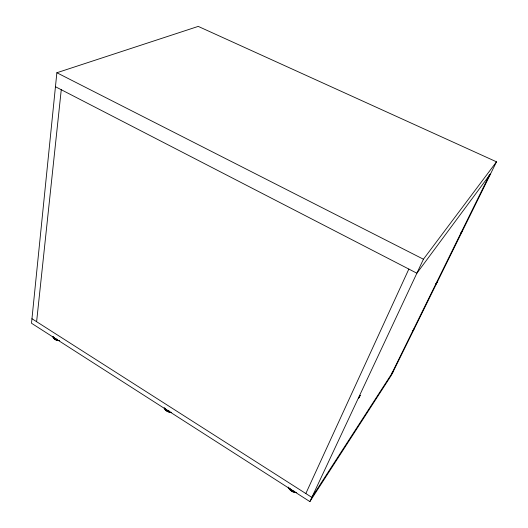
<?xml version="1.0" encoding="UTF-8"?>
<svg xmlns="http://www.w3.org/2000/svg" width="528" height="528" viewBox="0 0 528 528"><rect width="100%" height="100%" fill="white"/><g stroke="black" fill="none" stroke-linecap="round" stroke-linejoin="round"><path stroke-width="0.79" d="M55.447 86.724L416.876 273.214L490.756 173.481L496.498 161.812L198.238 26.4L56.866 72.745L31.502 323.242L309.87 501.6L391.499 375.038L393.426 371.111L311.843 497.383L31.957 318.727M36.61 321.697L61.261 89.72M305.824 493.541L408.844 269.069M309.87 501.6L423.43 259.222L496.498 161.812M391.505 374.088L489.1 175.712M414.381 328.568L393.644 370.676L391.723 373.652M412.493 331.426L414.619 328.093L437.323 281.978L435.494 284.678M435.752 284.15L437.58 281.457L462.554 230.743L460.799 233.237M461.089 232.657L462.838 230.162L490.439 174.121L488.783 176.352M56.866 72.745L423.43 259.222M294.888 491.449A7.135 5.458 29.9 0 1 289.641 488.09M296.736 492.532A7.128 5.458 30 0 1 288.209 487.067M296.525 492.439A6.752 5.168 30 0 1 288.704 487.898M57.572 339.458A6.448 4.336 4.3 0 1 53.374 336.765M53.836 338.323A6.105 4.112 4.3 0 0 59.552 340.672A6.442 4.343 4.3 0 1 52.853 336.778M53.539 337.894A6.105 4.112 4.3 0 1 53.156 336.989M169.653 411.239A6.633 4.957 13.5 0 1 164.974 408.243M171.488 412.361A6.27 4.699 13.5 0 1 164.281 407.741M171.607 412.394A6.626 4.957 13.5 0 1 164.162 408.085M358.717 397.987L360.195 395.419L358.717 397.987"/></g></svg>
